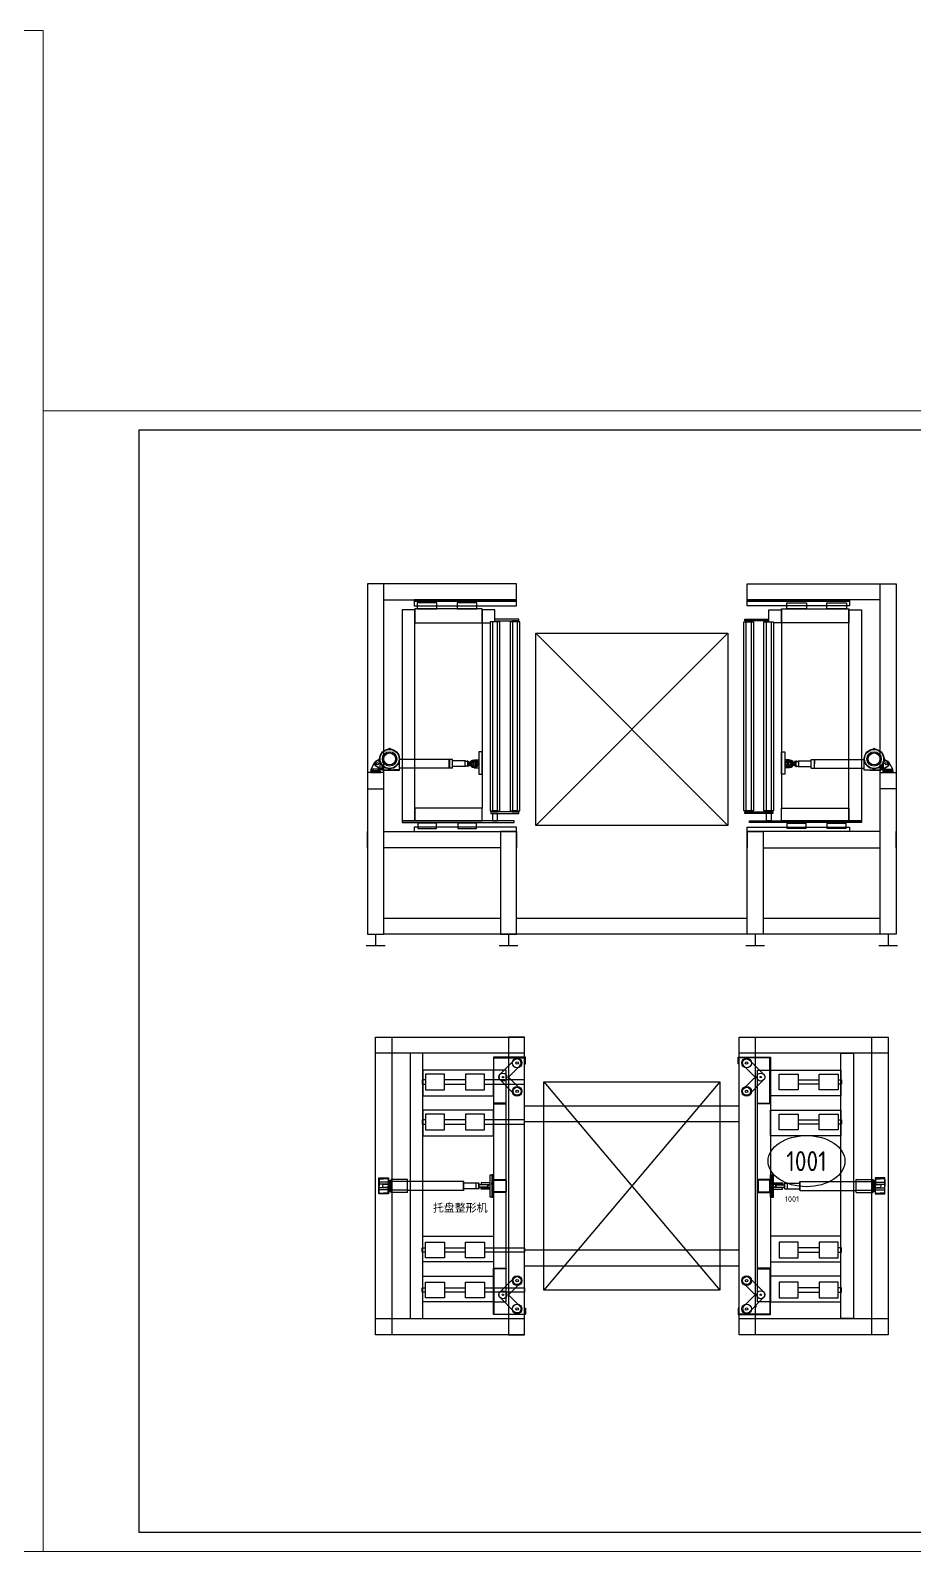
# Model space of a CAD drawing. Header units: millimetres. Extents: x 13310 to 204601, y -25828 to 2684.
# Drawn here: x 113801 to 119323, y -16324 to -6820 of the extents above; entities that cross this region are included whole.
import ezdxf
from ezdxf.enums import TextEntityAlignment as Align

# ---------------------------------------------------------------- set-up
doc = ezdxf.new("R2010")
doc.units = ezdxf.units.MM
for name, color, linetype in [('NTI-功率', 6, 'Continuous'), ('NTI-粗实线', 7, 'Continuous'), ('NTI-编号层', 6, 'Continuous')]:
    doc.layers.add(name, color=color, linetype=linetype)
doc.layers.add('NTI-标注层', color=3, linetype='Continuous', lineweight=9)
doc.layers.add('NTI-细实线', color=7, linetype='Continuous', lineweight=9)
doc.layers.add('NTI-输送设备', color=7, linetype='Continuous', plot=False)
doc.styles.add('NTI标准图块应用文字样式', font='gbenor.shx', dxfattribs={"height": 3.5})

# ---------------------------------------------------------------- blocks, each defined once
blk = doc.blocks.new('*U210')
at = {"layer": 'NTI-输送设备'}
for p, q in [((-934.9, 2016), (-934.9, 858)), ((935, 2016), (935, 858)), ((-1628.9, 1102), (-1604.5, 1144)), ((-1577.7, 1162.6), (-1598.1, 1150.5)), ((-1577.3, 1161.5), (-1597.5, 1149.5)), ((-1577.7, 1165.4), (-1578.1, 1165.4)), ((-1577.7, 1165), (-1577.7, 1165.4)), ((-1576.5, 1169.7), (-1574.4, 1169.7)), ((-1574.4, 1169.7), (-1574.4, 1165)), ((-1535.1, 1195.3), (-1543.2, 1187.2)), ((-1512.9, 1229.8), (-1512.5, 1229.8)), ((-1508.1, 1226.5), (-1512.9, 1226.5)), ((-1512.5, 1229.8), (-1512.5, 1230.2)), ((-1508.1, 1228.6), (-1508.1, 1226.5)), ((-1140.4, 1162.5), (-1453.5, 1162.5)), ((-1450.9, 1095.5), (-1450.9, 1162.5)), ((-1139.9, 1162), (-1140.4, 1162.5)), ((-1140.4, 1107.5), (-1140.4, 1162.5)), ((-1139.4, 1162.5), (-1139.9, 1162)), ((-1139.9, 1162), (-1139.9, 1135)), ((-1120.4, 1162.5), (-1139.4, 1162.5)), ((-1139.4, 1162.5), (-1139.4, 1107.5)), ((-1119.9, 1162), (-1120.4, 1162.5)), ((-1120.4, 1107.5), (-1120.4, 1162.5)), ((-1119.9, 1135), (-1119.9, 1162)), ((-1038.4, 1152.5), (-1119.9, 1152.5)), ((-1041.9, 1148), (-1041.9, 1152.5)), ((-1041.9, 1117.5), (-1041.9, 1152.5)), ((-1038.4, 1152.5), (-1038.4, 1151)), ((-1038.4, 1152.5), (-1038.4, 1150)), ((-1027.4, 1150), (-1038.4, 1150)), ((-1027.4, 1150), (-1038.4, 1150)), ((-1024.9, 1152.5), (-1027.4, 1152.5)), ((-1027.4, 1152.5), (-1027.4, 1151)), ((-1027.4, 1152.5), (-1027.4, 1150)), ((-1023.9, 1151.5), (-1024.9, 1152.5)), ((-1024.9, 1117.5), (-1024.9, 1152.5)), ((-1024.9, 1141), (-1023.9, 1142)), ((-1024.9, 1129), (-1024.9, 1141)), ((-1023.9, 1118.5), (-1023.9, 1151.5)), ((-1023.9, 1145), (-1023.9, 1125)), ((-1023, 1148.4), (-1016.8, 1148.4)), ((-1023, 1141.7), (-1016.8, 1141.7)), ((-1015.9, 1145), (-1015.9, 1125)), ((-1015.9, 1142), (-1007.3, 1142)), ((-1010.9, 1128.2), (-1010.9, 1142)), ((-1010.1, 1128.2), (-1010.1, 1142)), ((-994.6, 1150.1), (-1007.3, 1142)), ((-984.9, 1160), (-954.9, 1160)), ((984.9, 1160), (954.9, 1160)), ((994.6, 1150.1), (1007.3, 1142)), ((1015.9, 1142), (1007.3, 1142)), ((1010.1, 1128.2), (1010.1, 1142)), ((1010.9, 1128.2), (1010.9, 1142)), ((1015.9, 1145), (1015.9, 1125)), ((1023, 1148.4), (1016.8, 1148.4)), ((1023, 1141.7), (1016.8, 1141.7)), ((1023.9, 1151.5), (1024.9, 1152.5)), ((1023.9, 1118.5), (1023.9, 1151.5)), ((1023.9, 1145), (1023.9, 1125)), ((1024.9, 1141), (1023.9, 1142)), ((1024.9, 1152.5), (1027.4, 1152.5)), ((1024.9, 1117.5), (1024.9, 1152.5)), ((1024.9, 1129), (1024.9, 1141)), ((1027.4, 1152.5), (1027.4, 1151)), ((1027.4, 1152.5), (1027.4, 1150)), ((1027.4, 1150), (1038.4, 1150)), ((1027.4, 1150), (1038.4, 1150)), ((1038.4, 1152.5), (1119.9, 1152.5)), ((1038.4, 1152.5), (1038.4, 1151)), ((1038.4, 1152.5), (1038.4, 1150)), ((1041.9, 1148), (1041.9, 1152.5)), ((1041.9, 1117.5), (1041.9, 1152.5)), ((1119.9, 1162), (1120.4, 1162.5)), ((1119.9, 1135), (1119.9, 1162)), ((1120.4, 1162.5), (1139.4, 1162.5)), ((1120.4, 1107.5), (1120.4, 1162.5)), ((1139.4, 1162.5), (1139.9, 1162)), ((1139.4, 1162.5), (1139.4, 1107.5)), ((1139.9, 1162), (1140.4, 1162.5)), ((1139.9, 1162), (1139.9, 1135)), ((1140.4, 1162.5), (1453.5, 1162.5)), ((1140.4, 1107.5), (1140.4, 1162.5)), ((1450.9, 1095.5), (1450.9, 1162.5)), ((1508.1, 1228.6), (1508.1, 1226.5)), ((1508.1, 1226.5), (1512.9, 1226.5)), ((1512.5, 1229.8), (1512.5, 1230.2)), ((1512.9, 1229.8), (1512.5, 1229.8)), ((1535.1, 1195.3), (1543.2, 1187.2)), ((1576.5, 1169.7), (1574.4, 1169.7)), ((1574.4, 1169.7), (1574.4, 1165)), ((1577.3, 1161.5), (1597.5, 1149.5)), ((1577.7, 1165), (1577.7, 1165.4)), ((1577.7, 1165.4), (1578.1, 1165.4)), ((1577.7, 1162.6), (1598.1, 1150.5)), ((1628.9, 1102), (1604.5, 1144)), ((-1570.9, 1102), (-1628.9, 1102)), ((-1628.9, 1090), (-1628.9, 1102)), ((-1570.9, 1090), (-1628.9, 1090)), ((-1561.9, 1098), (-1598.1, 1119.5)), ((-1561.9, 1099.3), (-1597.5, 1120.5)), ((-1570.9, 1090), (-1570.9, 1135)), ((-1561.9, 1127.8), (-1561.9, 1098)), ((-1561.9, 1098), (-1553.9, 1098)), ((-1553.9, 1119.2), (-1553.9, 1094.5)), ((-1485.9, 1095.6), (-1553.9, 1095.6)), ((-1553.9, 1094.5), (-1485.9, 1094.5)), ((-1517.6, 1101.4), (-1517.6, 1103.5)), ((-1517.6, 1103.5), (-1512.9, 1103.5)), ((-1512.9, 1100.2), (-1513.3, 1100.2)), ((-1513.3, 1100.2), (-1513.3, 1099.8)), ((-1485.9, 1094.5), (-1485.9, 1096.9)), ((-1450.9, 1096.9), (-1485.9, 1096.9)), ((-1485.9, 1094.5), (-1485.9, 1095.5)), ((-1485.9, 1095.5), (-1450.9, 1095.5)), ((-1485.9, 1095.5), (-1450.9, 1095.5)), ((-1140.4, 1107.5), (-1450.9, 1107.5)), ((-1450.9, 1095.5), (-1450.9, 1099.5)), ((-1139.9, 1108), (-1140.4, 1107.5)), ((-1139.9, 1108), (-1139.9, 1135)), ((-1139.4, 1107.5), (-1139.9, 1108)), ((-1120.4, 1107.5), (-1139.4, 1107.5)), ((-1119.9, 1108), (-1120.4, 1107.5)), ((-1119.9, 1108), (-1119.9, 1135)), ((-1038.4, 1117.5), (-1119.9, 1117.5)), ((-1027.4, 1120), (-1038.4, 1120)), ((-1038.4, 1120), (-1038.4, 1117.5)), ((-1038.4, 1119), (-1038.4, 1117.5)), ((-1027.4, 1120), (-1027.4, 1117.5)), ((-1027.4, 1119), (-1027.4, 1117.5)), ((-1024.9, 1117.5), (-1027.4, 1117.5)), ((-1023.9, 1128), (-1024.9, 1129)), ((-1023.9, 1118.5), (-1024.9, 1117.5)), ((-1023, 1128.3), (-1016.8, 1128.3)), ((-1023, 1121.6), (-1016.8, 1121.6)), ((-1007.4, 1128.2), (-1015.9, 1128.2)), ((-994.6, 1119.9), (-1007.3, 1128)), ((-984.9, 1110), (-954.9, 1110)), ((984.9, 1110), (954.9, 1110)), ((994.6, 1119.9), (1007.3, 1128)), ((1007.4, 1128.2), (1015.9, 1128.2)), ((1023, 1128.3), (1016.8, 1128.3)), ((1023, 1121.6), (1016.8, 1121.6)), ((1023.9, 1128), (1024.9, 1129)), ((1023.9, 1118.5), (1024.9, 1117.5)), ((1024.9, 1117.5), (1027.4, 1117.5)), ((1027.4, 1120), (1038.4, 1120)), ((1027.4, 1120), (1027.4, 1117.5)), ((1027.4, 1119), (1027.4, 1117.5)), ((1038.4, 1120), (1038.4, 1117.5)), ((1038.4, 1119), (1038.4, 1117.5)), ((1038.4, 1117.5), (1119.9, 1117.5)), ((1119.9, 1108), (1119.9, 1135)), ((1119.9, 1108), (1120.4, 1107.5)), ((1120.4, 1107.5), (1139.4, 1107.5)), ((1139.4, 1107.5), (1139.9, 1108)), ((1139.9, 1108), (1139.9, 1135)), ((1139.9, 1108), (1140.4, 1107.5)), ((1140.4, 1107.5), (1450.9, 1107.5)), ((1450.9, 1095.5), (1450.9, 1099.5)), ((1450.9, 1096.9), (1485.9, 1096.9)), ((1485.9, 1095.5), (1450.9, 1095.5)), ((1485.9, 1095.5), (1450.9, 1095.5)), ((1485.9, 1094.5), (1485.9, 1096.9)), ((1485.9, 1095.6), (1553.9, 1095.6)), ((1485.9, 1094.5), (1485.9, 1095.5)), ((1553.9, 1094.5), (1485.9, 1094.5)), ((1517.6, 1103.5), (1512.9, 1103.5)), ((1512.9, 1100.2), (1513.3, 1100.2)), ((1513.3, 1100.2), (1513.3, 1099.8)), ((1517.6, 1101.4), (1517.6, 1103.5)), ((1553.9, 1119.2), (1553.9, 1094.5)), ((1561.9, 1098), (1553.9, 1098)), ((1561.9, 1127.8), (1561.9, 1098)), ((1561.9, 1099.3), (1597.5, 1120.5)), ((1561.9, 1098), (1598.1, 1119.5)), ((1570.9, 1090), (1570.9, 1135)), ((1570.9, 1102), (1628.9, 1102)), ((1570.9, 1090), (1628.9, 1090)), ((1628.9, 1090), (1628.9, 1102)), ((-1549.9, 70), (-1549.9, 170)), ((-1549.9, 170), (-819.9, 170)), ((-1658.4, 0), (-1541.5, 0)), ((-1599.9, 70), (-1599.9, 0)), ((1650, 70), (-1549.9, 70)), ((-828.4, 0), (-711.6, 0)), ((-769.9, 70), (-770, 0)), ((711.6, 0), (828.4, 0)), ((770, 70), (770, 0)), ((1541.5, 0), (1658.4, 0)), ((1600, 70), (1599.9, 0))]:
    blk.add_line(p, q, dxfattribs=at)
at = {"layer": 'NTI-输送设备', "color": 3}
for p, q in [((-600, 1950), (600, 750)), ((600, 1950), (-600, 750))]:
    blk.add_line(p, q, dxfattribs=at)
at = {"layer": 'NTI-输送设备', "extrusion": (-1.22465e-32, -1e-16, -1)}
for p, q in [((-1577.7, 1164.6), (-1578.1, 1164.6)), ((-1577.7, 1165), (-1577.7, 1164.6)), ((-1576.5, 1160.2), (-1574.4, 1160.2)), ((-1574.4, 1160.2), (-1574.4, 1165))]:
    blk.add_line(p, q, dxfattribs=at)
at = {"layer": 'NTI-输送设备', "extrusion": (-1e-16, 1.22465e-32, -1)}
for p, q in [((-1517.6, 1228.6), (-1517.6, 1226.5)), ((-1517.6, 1226.5), (-1512.9, 1226.5)), ((-1513.3, 1229.8), (-1513.3, 1230.2)), ((-1512.9, 1229.8), (-1513.3, 1229.8))]:
    blk.add_line(p, q, dxfattribs=at)
at = {"layer": 'NTI-输送设备', "ltscale": 0.4}
for p, q in [((-1010.9, 1141), (-1015.9, 1141)), ((1010.9, 1141), (1015.9, 1141)), ((-1010.9, 1129), (-1015.9, 1129)), ((1010.9, 1129), (1015.9, 1129))]:
    blk.add_line(p, q, dxfattribs=at)
at = {"layer": 'NTI-输送设备', "extrusion": (1e-16, 1.22465e-32, -1)}
for p, q in [((1512.9, 1229.8), (1513.3, 1229.8)), ((1517.6, 1226.5), (1512.9, 1226.5)), ((1513.3, 1229.8), (1513.3, 1230.2)), ((1517.6, 1228.6), (1517.6, 1226.5))]:
    blk.add_line(p, q, dxfattribs=at)
at = {"layer": 'NTI-输送设备', "extrusion": (1.22465e-32, -1e-16, -1)}
for p, q in [((1574.4, 1160.2), (1574.4, 1165)), ((1576.5, 1160.2), (1574.4, 1160.2)), ((1577.7, 1165), (1577.7, 1164.6)), ((1577.7, 1164.6), (1578.1, 1164.6))]:
    blk.add_line(p, q, dxfattribs=at)
at = {"layer": 'NTI-输送设备', "ltscale": 3}
for p, q in [((-1629.9, 1090), (-1569.9, 1090)), ((1629.9, 1090), (1569.9, 1090))]:
    blk.add_line(p, q, dxfattribs=at)
at = {"layer": 'NTI-输送设备', "ltscale": 0.2}
for p, q in [((-1623.4, 1090), (-1623.4, 1102)), ((-1614.4, 1090), (-1614.4, 1102)), ((-1585.4, 1090), (-1585.4, 1102)), ((-1576.4, 1090), (-1576.4, 1102)), ((1576.4, 1090), (1576.4, 1102)), ((1585.4, 1090), (1585.4, 1102)), ((1614.4, 1090), (1614.4, 1102)), ((1623.4, 1090), (1623.4, 1102))]:
    blk.add_line(p, q, dxfattribs=at)
at = {"layer": 'NTI-输送设备', "extrusion": (1e-16, -1.22465e-32, -1)}
for p, q in [((-1508.1, 1103.5), (-1512.9, 1103.5)), ((-1512.9, 1100.2), (-1512.5, 1100.2)), ((-1512.5, 1100.2), (-1512.5, 1099.8)), ((-1508.1, 1101.4), (-1508.1, 1103.5))]:
    blk.add_line(p, q, dxfattribs=at)
at = {"layer": 'NTI-输送设备', "extrusion": (-1e-16, -1.22465e-32, -1)}
for p, q in [((1508.1, 1101.4), (1508.1, 1103.5)), ((1508.1, 1103.5), (1512.9, 1103.5)), ((1512.9, 1100.2), (1512.5, 1100.2)), ((1512.5, 1100.2), (1512.5, 1099.8))]:
    blk.add_line(p, q, dxfattribs=at)
at = {"layer": 'NTI-输送设备'}
for points in [[(-1549.9, 711), (-1549.9, 2260), (-1650, 2260), (-1650, 711), (-1649.9, 711)], [(-1549.9, 2159), (-719.9, 2159), (-719.9, 2260), (-1649.9, 2260)], [(1550, 2159), (720, 2159), (720, 2260), (1650, 2260)], [(1550, 711), (1550, 2260), (1650.1, 2260), (1650.1, 711), (1650, 711)], [(-854.9, 2021), (-854.9, 2096), (-934.9, 2096), (-934.9, 2016), (-884.9, 2016)], [(855, 2021), (855, 2096), (935, 2096), (935, 2016), (884.9, 2016)], [(-869.9, 2021), (-869.9, 834)], [(-869.9, 2016), (-869.9, 1890)], [(-854.9, 2028), (-704.9, 2028), (-704.9, 2038), (-854.9, 2038)], [(-839.9, 834), (-839.9, 2021)], [(-839.9, 1890), (-839.9, 2016)], [(-714.9, 1890), (-714.9, 2028), (-744.9, 2028), (-744.9, 1890)], [(-744.9, 2021.5), (-744.9, 834), (-714.9, 834), (-714.9, 2021.5)], [(855, 2028), (705, 2028), (705, 2038), (855, 2038)], [(744.9, 2021.5), (744.9, 834), (714.9, 834), (714.9, 2021.5)], [(839.9, 834), (839.9, 2021)], [(869.9, 2021), (869.9, 834)], [(-869.9, 824), (-869.9, 778.8), (-839.9, 778.8), (-839.9, 824)], [(870, 824), (870, 778.8), (840, 778.8), (840, 824)], [(-1649.9, 711), (-1649.9, 70), (-1549.9, 70), (-1549.9, 711)], [(-1649.9, 610), (-1649.9, 711)], [(-1549.9, 711), (-719.9, 711), (-719.9, 610), (-720, 610)], [(1550, 711), (720, 711), (720, 610), (720.1, 610)], [(1650, 711), (1650, 70), (1550, 70), (1550, 711)], [(1650, 610), (1650, 711)], [(-819.9, 610), (-1549.9, 610)], [(820, 610), (1550, 610)], [(-720, 170), (720.1, 170)], [(820, 170), (1550, 170)]]:
    blk.add_lwpolyline(points, dxfattribs=at)
for points in [[(-1354.9, 2096), (-1434.9, 2096), (-1434.9, 778), (-1354.9, 778)], [(-719.9, 2150), (-1360, 2150), (-1360, 2121), (-719.9, 2121)], [(-719.9, 2160), (-1359.9, 2160), (-1359.9, 2150), (-719.9, 2150)], [(-934.9, 2102), (-1354.9, 2102), (-1354.9, 2016), (-934.9, 2016)], [(-1217.4, 2140.5), (-1340.4, 2140.5), (-1340.4, 2102), (-1217.4, 2102)], [(-967.4, 2140.5), (-1090.4, 2140.5), (-1090.4, 2102), (-967.4, 2102)], [(720, 2160), (1360, 2160), (1360, 2150), (720, 2150)], [(720, 2150), (1360.1, 2150), (1360.1, 2121), (720, 2121)], [(935, 2102), (1355, 2102), (1355, 2016), (935, 2016)], [(967.5, 2140.5), (1090.5, 2140.5), (1090.5, 2102), (967.5, 2102)], [(1217.5, 2140.5), (1340.5, 2140.5), (1340.5, 2102), (1217.5, 2102)], [(1355, 2096), (1435, 2096), (1435, 778), (1355, 778)], [(-824.9, 2021), (-884.9, 2021), (-884.9, 840.5), (-824.9, 840.5)], [(-699.9, 2021), (-759.9, 2021), (-759.9, 840.5), (-699.9, 840.5)], [(699.9, 2021), (759.9, 2021), (759.9, 840.5), (699.9, 840.5)], [(824.9, 2021), (884.9, 2021), (884.9, 840.5), (824.9, 840.5)], [(-934.9, 1209), (-954.9, 1209), (-954.9, 1069), (-934.9, 1069)], [(934.9, 1209), (954.9, 1209), (954.9, 1069), (934.9, 1069)], [(-1549.9, 1080), (-1650, 1080), (-1650, 979), (-1549.9, 979)], [(-1569.9, 1090), (-1629.9, 1090), (-1629.9, 1080), (-1569.9, 1080)], [(1549.9, 1080), (1650, 1080), (1650, 979), (1549.9, 979)], [(1569.9, 1090), (1629.9, 1090), (1629.9, 1080), (1569.9, 1080)], [(-934.9, 858), (-1354.9, 858), (-1354.9, 778), (-934.9, 778)], [(935, 858), (1355, 858), (1355, 778), (935, 778)], [(-734.9, 778), (-1434.9, 778), (-1434.9, 768), (-734.9, 768)], [(-1219.4, 763), (-1336.9, 763), (-1336.9, 729.5), (-1219.4, 729.5)], [(-969.4, 763), (-1086.9, 763), (-1086.9, 729.5), (-969.4, 729.5)], [(-704.9, 834), (-879.9, 834), (-879.9, 824), (-704.9, 824)], [(-836.9, 840), (-872.9, 840), (-872.9, 834), (-836.9, 834)], [(-711.9, 840), (-747.9, 840), (-747.9, 834), (-711.9, 834)], [(705, 834), (880, 834), (880, 824), (705, 824)], [(712, 840), (748, 840), (748, 834), (712, 834)], [(735, 778), (1435, 778), (1435, 768), (735, 768)], [(837, 840), (873, 840), (873, 834), (837, 834)], [(969.5, 763), (1087, 763), (1087, 729.5), (969.5, 729.5)], [(1219.5, 763), (1337, 763), (1337, 729.5), (1219.5, 729.5)], [(-720, 739), (-1359.9, 739), (-1359.9, 711), (-720, 711)], [(-720, 711), (-819.9, 711), (-819.9, 70), (-720, 70)], [(720.1, 739), (1360, 739), (1360, 711), (720.1, 711)], [(720.1, 711), (820, 711), (820, 70), (720.1, 70)]]:
    blk.add_lwpolyline(points, close=True, dxfattribs=at)
at = {"layer": 'NTI-输送设备', "color": 3}
blk.add_lwpolyline([(-600, 1950), (600, 1950), (600, 750), (-600, 750)], close=True, dxfattribs=at)
at = {"layer": 'NTI-输送设备'}
for centre, radius in [((-1588.9, 1135), 7), ((-1588.9, 1135), 7), ((-1512.9, 1165), 61.5), ((-1512.9, 1165), 59.5), ((-1512.9, 1165), 45), ((-1512.9, 1165), 37.5), ((-984.9, 1135), 25), ((-984.9, 1135), 14.6), ((-984.9, 1135), 7), ((-984.9, 1135), 7), ((984.9, 1135), 25), ((984.9, 1135), 14.6), ((984.9, 1135), 7), ((984.9, 1135), 7), ((1512.9, 1165), 61.5), ((1512.9, 1165), 59.5), ((1512.9, 1165), 45), ((1512.9, 1165), 37.5), ((1588.9, 1135), 7), ((1588.9, 1135), 7)]:
    blk.add_circle(centre, radius, dxfattribs=at)
for centre, radius, start, end in [((-1588.9, 1135), 18, 120.74065, 239.25935), ((-1588.9, 1135), 16.9, 120.74065, 239.25935), ((-1588.9, 1135), 18, 0, 149.83377), ((-1570.1, 1165), 8, 143.57643, 177.34912), ((-1512.9, 1222.2), 8, 53.57643, 87.34912), ((-1017.2, 1145), 6.69, 150, 210), ((-998.5, 1135), 25.4, 164.73852, 195.26148), ((-1022.6, 1145), 6.69, 330, 30), ((-1041.3, 1135), 25.4, 344.73852, 15.26148), ((-995.8, 1135), 13.4, 148.5509, 211.4491), ((-984.9, 1135), 18, 120.16623, 270), ((-984.9, 1135), 18, 237.19716, 122.80284), ((984.9, 1135), 18, 57.19716, 302.80284), ((984.9, 1135), 18, 270, 59.83377), ((995.8, 1135), 13.4, 328.5509, 31.4491), ((1022.6, 1145), 6.69, 150, 210), ((1041.3, 1135), 25.4, 164.73852, 195.26148), ((1017.2, 1145), 6.69, 330, 30), ((998.5, 1135), 25.4, 344.73852, 15.26148), ((1512.9, 1222.2), 8, 92.65088, 126.42357), ((1588.9, 1135), 18, 30.16623, 180), ((1570.1, 1165), 8, 2.65088, 36.42357), ((1588.9, 1135), 16.9, 300.74065, 59.25935), ((1588.9, 1135), 18, 300.74065, 59.25935), ((-1512.9, 1107.8), 8, 233.57643, 267.34912), ((-1017.2, 1125), 6.69, 150, 210), ((-1022.6, 1125), 6.69, 330, 30), ((1022.6, 1125), 6.69, 150, 210), ((1017.2, 1125), 6.69, 330, 30), ((1512.9, 1107.8), 8, 272.65088, 306.42357)]:
    blk.add_arc(centre, radius, start, end, dxfattribs=at)
at = {"layer": 'NTI-输送设备', "extrusion": (-1.22465e-32, -1e-16, -1)}
blk.add_arc((1570.1, 1165), 8, 323.57643, 357.34912, dxfattribs=at)
at = {"layer": 'NTI-输送设备', "extrusion": (-1e-16, 1.22465e-32, -1)}
blk.add_arc((1512.9, 1222.2), 8, 53.57643, 87.34912, dxfattribs=at)
at = {"layer": 'NTI-输送设备', "extrusion": (1e-16, 1.22465e-32, -1)}
blk.add_arc((-1512.9, 1222.2), 8, 92.65088, 126.42357, dxfattribs=at)
at = {"layer": 'NTI-输送设备', "extrusion": (1.22465e-32, -1e-16, -1)}
blk.add_arc((-1570.1, 1165), 8, 182.65088, 216.42357, dxfattribs=at)
at = {"layer": 'NTI-输送设备', "extrusion": (1e-16, -1.22465e-32, -1)}
blk.add_arc((1512.9, 1107.8), 8, 233.57643, 267.34912, dxfattribs=at)
at = {"layer": 'NTI-输送设备', "extrusion": (-1e-16, -1.22465e-32, -1)}
blk.add_arc((-1512.9, 1107.8), 8, 272.65088, 306.42357, dxfattribs=at)
blk = doc.blocks.new('*U373')
at = {"layer": 'NTI-编号层', "ltscale": 10}
blk.add_ellipse((1090.7, 155.2), major_axis=(240, 0), ratio=0.666667, dxfattribs=at)
at = {"layer": 'NTI-输送设备', "color": 3}
for p, q in [((-550, 650), (550, -650)), ((550, 650), (-550, -650))]:
    blk.add_line(p, q, dxfattribs=at)
at = {"layer": 'NTI-输送设备', "ltscale": 2}
for p, q in [((-1580, -50), (-1580, 50)), ((-1580, 50), (-1520, 50)), ((-1520, 50), (-1520, -50)), ((1580, 50), (1520, 50)), ((1520, 50), (1520, -50)), ((1580, -50), (1580, 50)), ((-1520, -50), (-1580, -50)), ((1520, -50), (1580, -50))]:
    blk.add_line(p, q, dxfattribs=at)
at = {"layer": 'NTI-输送设备'}
for p, q in [((-1579, 40), (-1579, 0)), ((-1521, 24), (-1579, 24)), ((-1521, 11), (-1579, 11)), ((-1574, 45), (-1550, 45)), ((-1512, 10), (-1555.9, 10)), ((-1526, 45), (-1550, 45)), ((-1521, 40), (-1521, 0)), ((-1512, 37), (-1512, -37)), ((-1512, 37), (-1504, 37)), ((-1504, 41), (-1504, -40.5)), ((-1401, 41), (-1504, 41)), ((-1401, 27), (-1504, 27)), ((-1401, -41), (-1401, 41)), ((-1070.5, 27.5), (-1401, 27.5)), ((-1401, 24.5), (-1401, 24.5)), ((-1050.5, 27.5), (-1069.5, 27.5)), ((-1050, 27), (-1050.5, 27.5)), ((-1050.5, -27.5), (-1050.5, 27.5)), ((-1050, 0), (-1050, 27)), ((-955, 17.5), (-1050, 17.5)), ((-1050, -27), (-1050, 0)), ((-972, -17.5), (-972, 17.5)), ((-954, 16.5), (-955, 17.5)), ((-955, -17.5), (-955, 17.5)), ((-954, -16.5), (-954, 16.5)), ((-897, 7), (-954, 7)), ((-885, 20), (-940, 20)), ((-940, 20), (-940, 10)), ((-940, 10), (-885, 10)), ((-900.4, -7), (-900.4, 7)), ((-897, 7), (-897, 0)), ((-885, -70), (-885, 70)), ((-885, 70), (-875, 70)), ((-875, 70), (-875, -70)), ((-865, 70), (-875, 70)), ((-875, 70), (-875, -70)), ((-865, -70), (-865, 70)), ((865, -70), (865, 70)), ((865, 70), (875, 70)), ((885, 70), (875, 70)), ((875, 70), (875, -70)), ((875, 70), (875, -70)), ((885, -70), (885, 70)), ((885, 20), (940, 20)), ((940, 10), (885, 10)), ((897, 7), (954, 7)), ((897, 7), (897, 0)), ((900.4, -7), (900.4, 7)), ((940, 20), (940, 10)), ((954, 16.5), (955, 17.5)), ((954, -16.5), (954, 16.5)), ((955, 17.5), (1050, 17.5)), ((955, -17.5), (955, 17.5)), ((972, -17.5), (972, 17.5)), ((1050, 27), (1050.5, 27.5)), ((1050, 0), (1050, 27)), ((1050, -27), (1050, 0)), ((1050.5, 27.5), (1069.5, 27.5)), ((1050.5, -27.5), (1050.5, 27.5)), ((1070.5, 27.5), (1401, 27.5)), ((1401, -41), (1401, 41)), ((1401, 41), (1504, 41)), ((1401, 27), (1504, 27)), ((1401, 24.5), (1401, 24.5)), ((1504, 41), (1504, -40.5)), ((1512, 37), (1504, 37)), ((1512, 37), (1512, -37)), ((1512, 10), (1555.9, 10)), ((1521, 40), (1521, 0)), ((1521, 24), (1579, 24)), ((1521, 11), (1579, 11)), ((1526, 45), (1550, 45)), ((1574, 45), (1550, 45)), ((1579, 40), (1579, 0)), ((-1579, -40), (-1579, 0)), ((-1521, -11), (-1579, -11)), ((-1521, -24), (-1579, -24)), ((-1574, -45), (-1550, -45)), ((-1512, -10), (-1555.9, -10)), ((-1526, -45), (-1550, -45)), ((-1521, -40), (-1521, 0)), ((-1512, -37), (-1504, -37)), ((-1401, -27), (-1504, -27)), ((-1401, -41), (-1504, -41)), ((-1401, -24.5), (-1401, -24.5)), ((-1070.5, -27.5), (-1401, -27.5)), ((-1401, -39.5), (-1401, -35.5)), ((-1050.5, -27.5), (-1069.5, -27.5)), ((-1050, -27), (-1050.5, -27.5)), ((-955, -17.5), (-1050, -17.5)), ((-954, -16.5), (-955, -17.5)), ((-897, -7), (-954, -7)), ((-940, -10), (-885, -10)), ((-940, -20), (-940, -10)), ((-885, -20), (-940, -20)), ((-897, -7), (-897, 0)), ((-875, -70), (-885, -70)), ((-875, -70), (-865, -70)), ((875, -70), (865, -70)), ((875, -70), (885, -70)), ((940, -10), (885, -10)), ((885, -20), (940, -20)), ((897, -7), (897, 0)), ((897, -7), (954, -7)), ((940, -20), (940, -10)), ((954, -16.5), (955, -17.5)), ((955, -17.5), (1050, -17.5)), ((1050, -27), (1050.5, -27.5)), ((1050.5, -27.5), (1069.5, -27.5)), ((1070.5, -27.5), (1401, -27.5)), ((1401, -24.5), (1401, -24.5)), ((1401, -27), (1504, -27)), ((1401, -39.5), (1401, -35.5)), ((1401, -41), (1504, -41)), ((1512, -37), (1504, -37)), ((1512, -10), (1555.9, -10)), ((1521, -40), (1521, 0)), ((1521, -11), (1579, -11)), ((1521, -24), (1579, -24)), ((1526, -45), (1550, -45)), ((1574, -45), (1550, -45)), ((1579, -40), (1579, 0))]:
    blk.add_line(p, q, dxfattribs=at)
at = {"layer": 'NTI-输送设备', "ltscale": 0.5}
for p, q in [((-875, 9.8), (-875, 20.3)), ((-875, 10), (-875, 20)), ((875, 9.8), (875, 20.3)), ((875, 10), (875, 20))]:
    blk.add_line(p, q, dxfattribs=at)
at = {"layer": 'NTI-输送设备', "ltscale": 3}
for p, q in [((-865, -34), (-865, 34)), ((-862, -34), (-862, 34)), ((-859, 40), (-791, 40)), ((-859, 37), (-791, 37)), ((-788, 34), (-788, -34)), ((-785, 34), (-785, -34)), ((785, 34), (785, -34)), ((788, 34), (788, -34)), ((859, 40), (791, 40)), ((859, 37), (791, 37)), ((862, -34), (862, 34)), ((865, -34), (865, 34)), ((-791, -37), (-859, -37)), ((-791, -40), (-859, -40)), ((791, -37), (859, -37)), ((791, -40), (859, -40))]:
    blk.add_line(p, q, dxfattribs=at)
at = {"layer": 'NTI-输送设备'}
for points in [[(-670, 829), (-1600, 829), (-1600, 930), (-670, 930)], [(670, 930), (1600, 930), (1600, 829), (670, 829)], [(-665, 764), (-665, 804), (-865, 804), (-865, 514), (-785, 514), (-785, 518), (-861, 518), (-861, 800), (-669, 800), (-669, 764), (-665, 764)], [(665, 764), (665, 804), (865, 804), (865, 514), (785, 514), (785, 518), (861, 518), (861, 800), (669, 800), (669, 764), (665, 764)], [(-1288.5, 664), (-1310, 664), (-1310, 636), (-1288.5, 636)], [(-1038.5, 664), (-1169.5, 664)], [(-1169.5, 636), (-1038.5, 636)], [(-919.5, 636), (-670, 636), (-670, 664), (-919.5, 664)], [(1038.5, 664), (1169.5, 664)], [(1169.5, 636), (1038.5, 636)], [(1288.5, 664), (1310, 664), (1310, 636), (1288.5, 636)], [(670, 400), (-670, 400), (-670, 500), (670, 500)], [(670, 400), (-670, 400), (-670, 500), (670, 500)], [(-1288.5, 414), (-1310, 414), (-1310, 386), (-1288.5, 386)], [(-1038.5, 414), (-1169.5, 414)], [(-1169.5, 386), (-1038.5, 386)], [(-919.5, 386), (-670, 386), (-670, 414), (-919.5, 414)], [(1038.5, 414), (1169.5, 414)], [(1169.5, 386), (1038.5, 386)], [(1288.5, 414), (1310, 414), (1310, 386), (1288.5, 386)], [(-1288.5, -414), (-1310, -414), (-1310, -386), (-1288.5, -386)], [(-1169.5, -386), (-1038.5, -386)], [(-1038.5, -414), (-1169.5, -414)], [(-919.5, -386), (-670, -386), (-670, -414), (-919.5, -414)], [(670, -500), (-670, -500), (-670, -400), (670, -400)], [(670, -500), (-670, -500), (-670, -400), (670, -400)], [(1169.5, -386), (1038.5, -386)], [(1038.5, -414), (1169.5, -414)], [(1288.5, -414), (1310, -414), (1310, -386), (1288.5, -386)], [(-665, -764), (-665, -804), (-865, -804), (-865, -514), (-785, -514), (-785, -518), (-861, -518), (-861, -800), (-669, -800), (-669, -764), (-665, -764)], [(665, -764), (665, -804), (865, -804), (865, -514), (785, -514), (785, -518), (861, -518), (861, -800), (669, -800), (669, -764), (665, -764)], [(-1288.5, -664), (-1310, -664), (-1310, -636), (-1288.5, -636)], [(-1169.5, -636), (-1038.5, -636)], [(-1038.5, -664), (-1169.5, -664)], [(-919.5, -636), (-670, -636), (-670, -664), (-919.5, -664)], [(1169.5, -636), (1038.5, -636)], [(1038.5, -664), (1169.5, -664)], [(1288.5, -664), (1310, -664), (1310, -636), (1288.5, -636)], [(-670, -930), (-1600, -930), (-1600, -829), (-670, -829)], [(670, -829), (1600, -829), (1600, -930), (670, -930)]]:
    blk.add_lwpolyline(points, dxfattribs=at)
for points in [[(-1498.9, -930), (-1600, -930), (-1600, 930), (-1498.9, 930)], [(-670, 930), (-771.1, 930), (-771.1, -930), (-670, -930)], [(670, 930), (771, 930), (771, -930), (670, -930)], [(1498.9, 930), (1600, 930), (1600, -930), (1498.9, -930)], [(-1305, 829), (-1385, 829), (-1385, -829), (-1305, -829)], [(1305, 829), (1385, 829), (1385, -829), (1305, -829)], [(-865, 724), (-1305, 724), (-1305, 564), (-865, 564)], [(-1169.5, 699), (-1288.5, 699), (-1288.5, 601), (-1169.5, 601)], [(-919.5, 699), (-1038.5, 699), (-1038.5, 601), (-919.5, 601)], [(-865, -724), (-785, -724), (-785, 724), (-865, 724)], [(865, -724), (785, -724), (785, 724), (865, 724)], [(865, 724), (1305, 724), (1305, 564), (865, 564)], [(919.5, 699), (1038.5, 699), (1038.5, 601), (919.5, 601)], [(1169.5, 699), (1288.5, 699), (1288.5, 601), (1169.5, 601)], [(-864.9, 474), (-1304.9, 474), (-1304.9, 314), (-864.9, 314)], [(-1169.5, 449), (-1288.5, 449), (-1288.5, 351), (-1169.5, 351)], [(-919.5, 449), (-1038.5, 449), (-1038.5, 351), (-919.5, 351)], [(864.9, 474), (1304.9, 474), (1304.9, 314), (864.9, 314)], [(919.5, 449), (1038.5, 449), (1038.5, 351), (919.5, 351)], [(1169.5, 449), (1288.5, 449), (1288.5, 351), (1169.5, 351)], [(-864.9, -474), (-1304.9, -474), (-1304.9, -314), (-864.9, -314)], [(-1169.5, -449), (-1288.5, -449), (-1288.5, -351), (-1169.5, -351)], [(-919.5, -449), (-1038.5, -449), (-1038.5, -351), (-919.5, -351)], [(864.9, -474), (1304.9, -474), (1304.9, -314), (864.9, -314)], [(919.5, -449), (1038.5, -449), (1038.5, -351), (919.5, -351)], [(1169.5, -449), (1288.5, -449), (1288.5, -351), (1169.5, -351)], [(-865, -724), (-1305, -724), (-1305, -564), (-865, -564)], [(865, -724), (1305, -724), (1305, -564), (865, -564)], [(-1169.5, -699), (-1288.5, -699), (-1288.5, -601), (-1169.5, -601)], [(-919.5, -699), (-1038.5, -699), (-1038.5, -601), (-919.5, -601)], [(919.5, -699), (1038.5, -699), (1038.5, -601), (919.5, -601)], [(1169.5, -699), (1288.5, -699), (1288.5, -601), (1169.5, -601)]]:
    blk.add_lwpolyline(points, close=True, dxfattribs=at)
for points in [[(-698.9, 609.3), (-769.6, 680), (-698.9, 750.7, 1), (-734.3, 786.1), (-822.7, 697.7, 0.414215), (-822.7, 662.3), (-734.3, 573.9)], [(698.9, 609.3), (769.6, 680), (698.9, 750.7, -1), (734.3, 786.1), (822.7, 697.7, -0.414215), (822.7, 662.3), (734.3, 573.9)], [(-698.9, -609.3), (-769.6, -680), (-698.9, -750.7, -1), (-734.3, -786.1), (-822.7, -697.7, -0.414215), (-822.7, -662.3), (-734.3, -573.9)], [(698.9, -609.3), (769.6, -680), (698.9, -750.7, 1), (734.3, -786.1), (822.7, -697.7, 0.414215), (822.7, -662.3), (734.3, -573.9)]]:
    blk.add_lwpolyline(points, format="xyb", dxfattribs=at)
at = {"layer": 'NTI-输送设备', "color": 3}
blk.add_lwpolyline([(-550, 650), (550, 650), (550, -650), (-550, -650)], close=True, dxfattribs=at)
at = {"layer": 'NTI-输送设备'}
for centre, radius in [((-716.6, 768.4), 30), ((-716.6, 768.4), 8), ((716.6, 768.4), 30), ((716.6, 768.4), 8), ((-805, 680), 25), ((-805, 680), 4.5), ((805, 680), 25), ((805, 680), 4.5), ((-716.6, 591.6), 30), ((-716.6, 591.6), 25), ((-716.6, 591.6), 8), ((716.6, 591.6), 30), ((716.6, 591.6), 25), ((716.6, 591.6), 8), ((-716.6, -591.6), 30), ((-716.6, -591.6), 25), ((716.6, -591.6), 30), ((716.6, -591.6), 25), ((-805, -680), 25), ((-716.6, -591.6), 8), ((716.6, -591.6), 8), ((805, -680), 25), ((-805, -680), 4.5), ((-716.6, -768.4), 30), ((716.6, -768.4), 30), ((771.4, -752.5), 4), ((805, -680), 4.5), ((-716.6, -768.4), 8), ((716.6, -768.4), 8)]:
    blk.add_circle(centre, radius, dxfattribs=at)
for centre, radius, start, end in [((-1574, 40), 5, 90, 180), ((-1511, 0), 46, 167.44414, 192.55586), ((-1526, 40), 5, 0, 90), ((1526, 40), 5, 90, 180), ((1511, 0), 46, 347.44414, 12.55586), ((1574, 40), 5, 0, 90), ((-1574, -40), 5, 180, 270), ((-1526, -40), 5, 270, 0), ((1526, -40), 5, 180, 270), ((1574, -40), 5, 270, 0)]:
    blk.add_arc(centre, radius, start, end, dxfattribs=at)
at = {"layer": 'NTI-输送设备', "ltscale": 3}
for centre, radius, start, end in [((-859, 34), 6, 90, 180), ((-859, 34), 3, 90, 180), ((-791, 34), 6, 0, 90), ((-791, 34), 3, 0, 90), ((791, 34), 6, 90, 180), ((791, 34), 3, 90, 180), ((859, 34), 6, 0, 90), ((859, 34), 3, 0, 90), ((-859, -34), 6, 180, 270), ((-859, -34), 3, 180, 270), ((-791, -34), 6, 270, 0), ((-791, -34), 3, 270, 0), ((791, -34), 6, 180, 270), ((791, -34), 3, 180, 270), ((859, -34), 6, 270, 0), ((859, -34), 3, 270, 0)]:
    blk.add_arc(centre, radius, start, end, dxfattribs=at)
at = {"layer": 'NTI-功率', "style": 'NTI标准图块应用文字样式'}
blk.add_attdef('005电机功率(KW)', (956.1, -99.4), '', height=35, dxfattribs=at)
at = {"layer": 'NTI-标注层', "insert": (-1242.4, -111.3), "char_height": 50, "attachment_point": 1, "style": 'NTI标准图块应用文字样式'}
blk.add_mtext_dynamic_manual_height_columns('{\\fSimSun|b0|i0|c134|p2;托盘整形机}', width=364.646, gutter_width=17.5, heights=[0], dxfattribs=at)
at = {"layer": 'NTI-标注层', "style": 'NTI标准图块应用文字样式'}
for tag, p, flags in [('011备注', (956.1, -210.2), 1), ('012设计单位', (956.1, -265.6), 3), ('005额定载荷(kg)', (967.3, -288.8), 1), ('004输送速度(m/min)', (188.7, -1584.9), 3), ('007控制方式', (188.7, -1640.3), 3)]:
    blk.add_attdef(tag, p, '', height=35, dxfattribs=dict(at, flags=flags))
at = {"layer": 'NTI-编号层', "style": 'NTI标准图块应用文字样式'}
blk.add_attdef('000设备编号', text='', height=125, dxfattribs=at).set_placement((1090.7, 155.2), align=Align.MIDDLE)

msp = doc.modelspace()

# ---------------------------------------------------------------- linework, layer by layer
at = {"layer": 'NTI-粗实线'}
msp.add_lwpolyline([(114481.4, -16204.4), (114481.4, -9316.4), (123841.4, -9316.4), (123841.4, -16204.4)], close=True, dxfattribs=at)
at = {"layer": 'NTI-细实线'}
for points in [[(100441.4, -16324.4), (100441.4, -6820.4), (113881.4, -6820.4), (113881.4, -16324.4)], [(113881.4, -16324.4), (113881.4, -9196.4), (123961.4, -9196.4), (123961.4, -16324.4)]]:
    msp.add_lwpolyline(points, close=True, dxfattribs=at)

# ---------------------------------------------------------------- block references
at = {"layer": 'NTI-编号层'}
msp.add_blockref('*U210', (117557.3, -12537.2), dxfattribs=at)
msp.add_blockref('*U373', (117557.3, -14040.2), dxfattribs=at).add_auto_attribs({'000设备编号': '1001', '005电机功率(KW)': '1001'})

doc.saveas('drawing.dxf')
